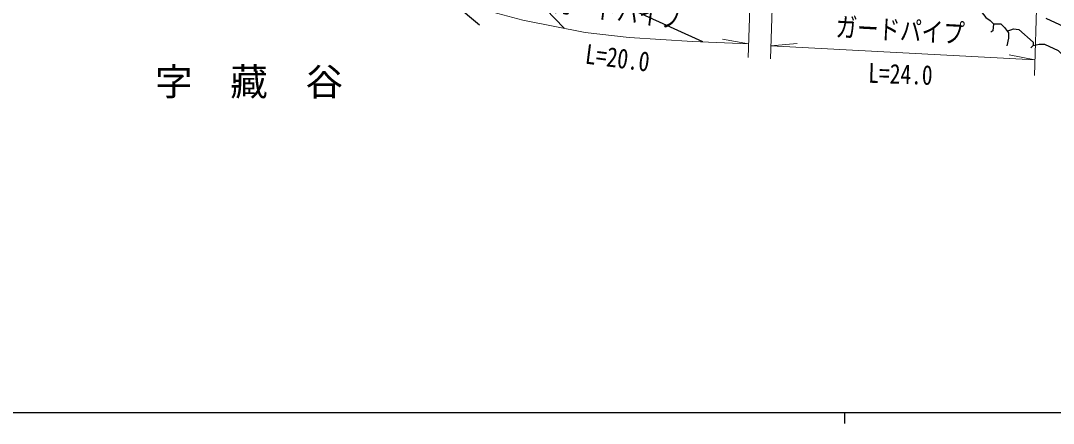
# Model space of a CAD drawing. Units: millimetres at full size, sheet at 1:1000; details may follow other scales. Extents: x 40000 to 680000, y 20000 to 380000.
# Drawn here: x 91332 to 187445, y 204000 to 241516 of the extents above; entities that cross this region are included whole.
import ezdxf
from ezdxf.enums import TextEntityAlignment as Align

# ---------------------------------------------------------------- set-up
doc = ezdxf.new("R2010")
doc.units = ezdxf.units.MM
doc.header["$LTSCALE"] = 1000
doc.linetypes.add('DASHED', pattern=[7.5, 6, -1.5])
for name, color, linetype, lineweight in [('M-BGD', 7, 'Continuous', 25), ('M-BMK-ROW', 30, 'DASHED', 25), ('M-STR-HTXT', 7, 'Continuous', 13), ('M-TTL-BAND', 7, 'Continuous', 25)]:
    doc.layers.add(name, color=color, linetype=linetype, lineweight=lineweight)
doc.layers.add('M-BMK-HTXT', color=7, linetype='Continuous')
doc.styles.add('ＭＳ ゴシック', font='')
doc.styles.get('ＭＳ ゴシック').set_extended_font_data('MS Gothic')

msp = doc.modelspace()

# ---------------------------------------------------------------- linework, layer by layer
at = {"layer": 'M-BGD'}
for points in [[(141915, 240809), (137693, 245221), (134922, 247795), (132265, 249787), (129367, 251693), (120499, 256524), (111101, 260876), (109245, 261827), (105750, 263530), (101522, 265434), (99014, 266643), (97106, 268042), (92953, 270533), (92054, 270899), (91129, 271047), (90353, 270948), (89853, 270621), (88968, 269320), (88696, 267549), (88696, 265941), (89578, 254503)], [(134044, 241104), (126865, 247109), (122659, 249566), (108480, 256269), (97670, 262926), (95671, 263782), (94725, 263782), (93706, 263103), (93051, 261672), (93051, 258931), (93717, 256677)], [(154820, 239527), (146141, 243530), (141074, 247675), (134734, 253419), (131832, 255502), (125079, 259093), (121560, 260538), (120543, 260967)], [(179327, 242552), (180209, 242496), (180737, 242374), (181177, 241796), (181577, 241526), (181860, 241210), (181798, 240571), (181630, 240438)], [(181860, 241210), (182551, 241220), (182899, 240891), (183261, 240376), (183261, 239889), (183121, 239177)], [(183150, 240534), (183736, 240763), (184246, 240700), (185571, 239525), (185571, 239198), (185343, 238977)], [(185571, 239198), (186125, 239333), (186608, 239333), (187900, 238741), (188508, 238148), (188508, 237669), (188247, 236783)]]:
    msp.add_lwpolyline(points, dxfattribs=at)
at = {"layer": 'M-BMK-ROW'}
msp.add_lwpolyline([(158511, 246686), (173171, 248133), (202930, 234166), (205274, 229198)], dxfattribs=at)
at = {"layer": 'M-STR-HTXT'}
for p, q in [((159966, 262996), (159030, 238069)), ((161975, 262874), (161109, 237963)), ((186383, 260403), (185695, 236390)), ((159079, 239367), (156663, 239800)), ((161151, 239161), (163597, 239376)), ((161151, 239161), (185737, 237877)), ((185737, 237877), (183328, 238345))]:
    msp.add_line(p, q, dxfattribs=at)
msp.add_lwpolyline([(132941, 242912), (138056, 241564), (143880, 240424), (147958, 239931), (153870, 239563), (159079, 239367)], dxfattribs=at)
at = {"layer": 'M-TTL-BAND'}
for p, q in [((40000, 205000), (579000, 205000)), ((168000, 205000), (168000, 204000))]:
    msp.add_line(p, q, dxfattribs=at)

# ---------------------------------------------------------------- texts
at = {"layer": 'M-BMK-HTXT', "style": 'ＭＳ ゴシック'}
msp.add_text('字\u3000藏\u3000谷', height=2566, dxfattribs=at).set_placement((112589, 235825), align=Align.MIDDLE_CENTER)
at = {"layer": 'M-STR-HTXT', "style": 'ＭＳ ゴシック', "width": 0.8}
for s, rotation, p in [('ガードパイプ', 352.64, (146697, 240991)), ('ガードパイプ', 356.929, (173107, 239172)), ('L=20.0', 352.64, (146697, 236595)), ('L=24.0', 357.93, (173165, 235079))]:
    msp.add_text(s, height=1833, rotation=rotation, dxfattribs=at).set_placement(p, align=Align.BOTTOM_CENTER)

doc.saveas('drawing.dxf')
